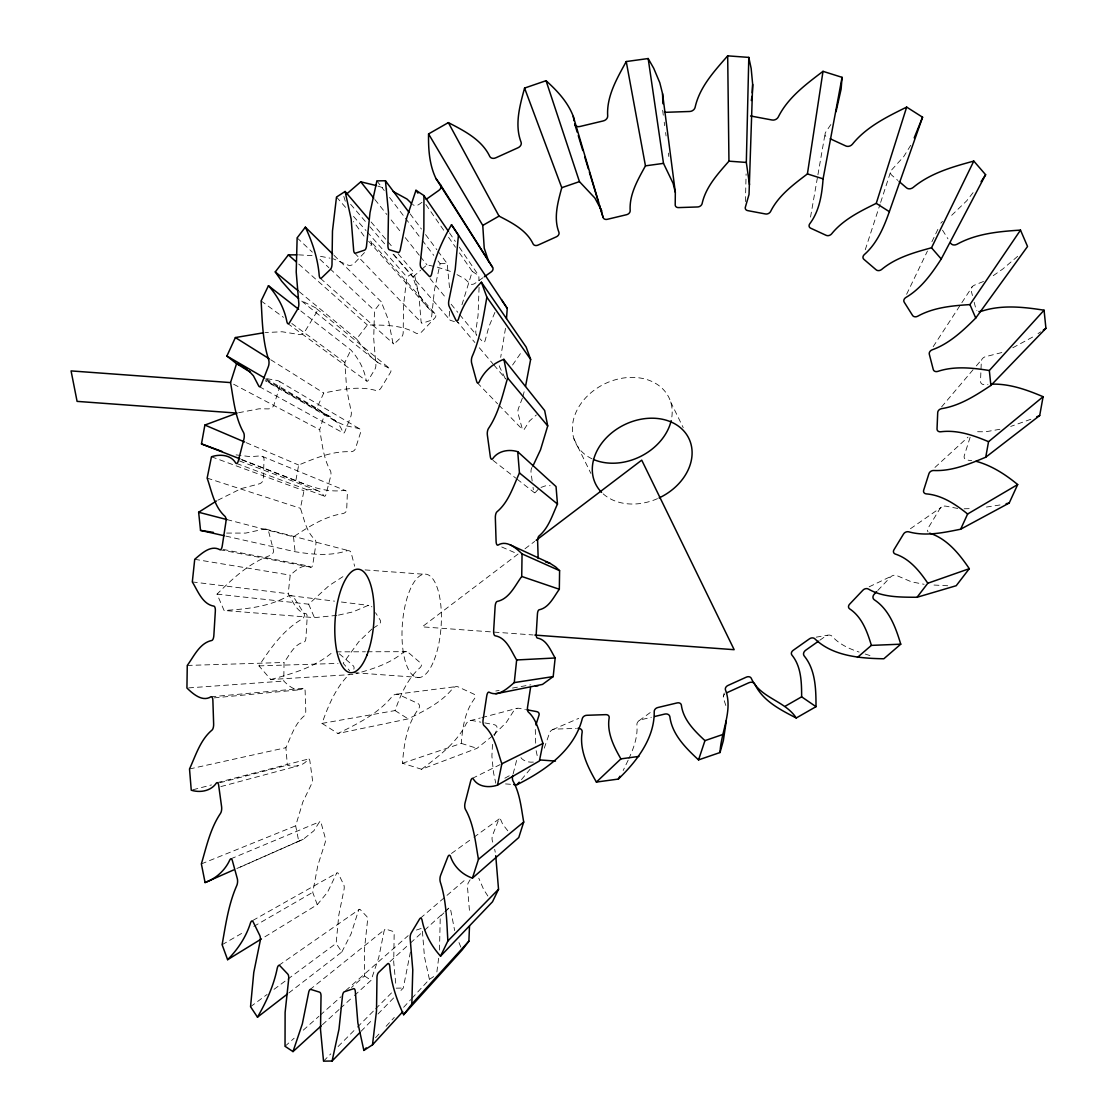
<?xml version="1.0" encoding="UTF-8"?>
<svg xmlns="http://www.w3.org/2000/svg" width="1117" height="1117" viewBox="0 0 1117 1117"><rect width="100%" height="100%" fill="white"/><g stroke="black" fill="none" stroke-linecap="round" stroke-linejoin="round"><path stroke-width="0.75" stroke-dasharray="5 3.75" d="M236.832 868.523L298.728 841.185L295.656 825.826L302.847 801.964L311.42 784.246A4.077 1.522 -85.8 0 0 312.313 778.675L309.912 761.222A4.077 1.522 -85.8 0 0 307.999 759.309C303.559 765.941 294.581 767.449 287.348 765.173L285.91 747.692C291.02 736.634 294.762 723.732 304.424 715.704A4.077 1.522 -85.8 0 0 305.765 710.635L305.15 691.465A4.077 1.522 -85.8 0 0 303.545 688.295C296.424 692.735 288.689 685.866 283.774 681.063L284.053 662.479C289.568 654.995 294.316 643.992 304.243 641.94A4.077 1.522 -85.8 0 0 305.96 637.667L307.147 617.896A4.077 1.522 -85.8 0 0 305.946 613.666C296.494 612.088 292.71 601.002 288.214 593.755L290.197 575.143C295.614 570.578 303.377 562.996 310.889 567.227A4.077 1.522 -85.8 0 0 312.872 564.015L315.818 544.775A4.077 1.522 -85.8 0 0 315.092 539.748C306.253 531.832 304.173 519.056 300.417 508.305L303.978 490.74C310.819 488.408 320.007 489.037 323.958 495.934A4.077 1.522 -85.8 0 0 326.108 493.951L330.632 476.387A4.077 1.522 -85.8 0 0 330.423 470.829C323.371 458.347 322.157 443.561 319.671 429.682L324.6 414.212L264.897 380.017M479.081 287.306L478.048 315.497L475.954 330.143A4.077 1.522 -85.8 0 0 476.624 335.254L458.892 313.682M745.444 201.605L746.1 173.931M333.969 255.29L381.246 301.758L374.488 310.568L373.72 338.702L375.787 363.514A4.077 1.522 -85.8 0 1 374.963 369.127L368.163 380.45A4.077 1.522 -85.8 0 1 366.083 379.71C363.988 368.596 358.403 358.32 350.864 349.97L300.04 310.344M492.485 744.369L491.899 756.111L493.407 772.126L495.78 783.212M535.28 729.457L535.811 747.399M288.772 992.985L341.844 951.977L336.147 943.376L338.786 915.2L343.868 890.277A4.077 1.522 -85.8 0 0 343.715 884.692L338.283 873.55A4.077 1.522 -85.8 0 0 336.105 874.374L327.56 892.19L317.256 904.672L262.872 938.057M449.62 311.238L449.243 315.999A4.077 1.522 -85.8 0 0 450.388 320.342L456.169 322.143M492.457 736.019L477.001 748.334L421.57 769.264L402.511 763.26C403.879 744.299 406.937 724.137 418.749 708.611A4.943 3.868 -26 0 0 417.465 703.249L398.881 694.676A4.943 3.868 -26 0 0 392.193 696.366C378.202 713.721 357.51 723.83 337.92 733.492L322.017 723.383C328.244 705.832 335.645 687.681 349.146 674.417M402.511 763.26L461.321 743.391C462.438 727.781 464.951 711.194 474.683 698.418A4.077 3.183 -26 0 0 473.622 694.006L458.333 686.955A4.077 3.183 -26 0 0 452.818 688.337C441.313 702.621 424.278 710.943 408.152 718.887L337.92 733.492M438.632 958.274L436.51 974.75M439.484 950.064L440.182 920.394A4.077 1.522 -85.8 0 1 441.466 915.242L443.924 912.868M505.484 328.342L500.681 357.342M398.183 253.824L413.988 272.394L406.881 276.988L403.572 304.955L403.195 331.344A4.077 1.522 -85.8 0 1 401.911 336.482L394.538 343.617A4.077 1.522 -85.8 0 1 392.653 341.537L388.325 319.685L381.246 301.758M410.4 952.047L403.265 988.056L398.434 992.999M317.256 904.672L312.732 892.343L317.8 865.549L324.824 843.586A4.077 1.522 -85.8 0 0 325.215 837.848L321.179 823.117A4.077 1.522 -85.8 0 0 319.071 822.545L313.863 830.797L303.21 839.3L237.237 868.454M810.537 217.089L817.63 176.444M817.923 174.741L825.03 134.096M226.946 519.587L293.52 536.816C308.641 526.819 324.586 516.445 342.821 513.597A4.077 3.183 -26 0 0 346.689 509.617L347.359 493.421A4.077 3.183 -26 0 0 343.771 490.461C327.225 492.625 310.861 486.942 295.851 480.547L298.658 465.035C315.176 458.207 332.559 450.863 350.78 451.743A4.077 3.183 -26 0 0 355.485 448.489L360.693 432.153A4.077 3.183 -26 0 0 358.222 428.383L345.069 425.563L335.896 421.416L265.19 380.715M438.018 260.917L440.126 263.682L434.457 289.848L431.679 316.293A4.077 1.522 -85.8 0 1 430.003 320.677L422.491 323.176A4.077 1.522 -85.8 0 1 420.927 319.881L418.917 295.028L413.988 272.394M723.411 696.226L724.207 693.029M461.949 304.773L472.296 271.417L459.464 252.917M513.164 773.76L517.269 757.787M522.868 396.619L524.808 389.163M970.114 437.305L964.32 455.499A4.943 3.868 -26 0 0 967.322 460.078L971.706 460.679M522.393 398.071L518.553 408.152A4.077 1.522 -85.8 0 0 518.176 413.89L522.197 428.621A4.077 1.522 -85.8 0 0 524.32 429.193L529.528 420.941L536.411 414.938M865.256 249.761L880.112 204.062M880.643 202.428L890.724 171.432M322.017 723.383L395.055 710.58C400.556 694.914 407.412 678.745 420.16 667.575A4.077 3.183 -26 0 0 420.439 662.87L408.305 652.482A4.077 3.183 -26 0 0 402.818 652.733C389.54 663.833 372.519 669.041 356.114 673.607M354.438 995.512L371.081 980.321L378.775 957.478L383.801 932.5A4.077 1.522 -85.8 0 1 385.77 929.135L393.002 931.396A4.077 1.522 -85.8 0 1 394.133 935.739L393.715 962.142L396.032 986.66M494.426 735.656L496.814 729.317A4.943 3.868 -26 0 0 493.993 724.64L482.502 722.476M628.117 760.272L623.16 770.521M628.787 758.778C633.716 748.125 638.016 736.508 636.885 724.584A4.943 3.868 -26 0 1 641.451 719.641L651.351 717.282M544.244 748.167L549.48 733.171A4.943 3.868 -26 0 1 555.093 729.108L576.344 728.382M335.896 421.416L316.767 408.236L323.762 393.03C340.671 389.651 358.641 385.644 375.675 390.419A4.077 3.183 -26 0 0 380.939 388.102L390.392 372.561A4.077 3.183 -26 0 0 389.177 368.205L377.825 362.578L301.073 300.557L314.854 307.412A4.943 3.868 -26 0 1 316.334 312.704L304.857 331.581A4.943 3.868 -26 0 1 298.462 334.402L282.112 331.763L265.274 332.559M494.915 312.397L488.813 326.89L485.281 340.001A4.077 1.522 -85.8 0 1 483.144 342.151L479.877 338.702M265.748 379.696L328.873 415.943C335.24 419.531 340.462 425.172 342.724 432.195A4.077 1.522 -85.8 0 0 344.916 431.553L350.738 416.669A4.077 1.522 -85.8 0 0 351.045 410.93L346.675 389.149L344.846 362.48L350.864 349.97M906.613 294.288L927.445 251.032M931.899 241.761L938.601 227.854M341.844 951.977L351.115 933.784L358.11 911.737A4.077 1.522 -85.8 0 1 360.233 909.587L366.767 916.485A4.077 1.522 -85.8 0 1 367.423 921.595L364.589 948.04L364.519 975.951L351.492 987.484M512.591 365.008L521.765 351.673M470.117 879.777L468.414 882.612A4.077 1.522 -85.8 0 0 467.59 888.224L469.657 913.036M910.732 145.28L903.793 156.506L892.064 169.463A4.943 3.868 -26 0 0 891.729 175.187L897.873 180.437M352.902 674.473L270.789 679.513L258.962 665.886C270.468 648.125 283.355 630.002 301.953 619.097A4.943 3.868 -26 0 0 303.894 613.345L293.855 597.4A4.943 3.868 -26 0 0 287.614 596.324C268.331 607.02 245.712 609.128 224.084 610.482L217.033 594.132C232.504 578.746 249.105 563.024 270.007 555.512A4.943 3.868 -26 0 0 273.428 550.053L268.68 531.706A4.943 3.868 -26 0 0 263.221 529.304L245.726 533.088L223.595 533.074M933.184 346.675L972.432 286.469M830.853 124.546L825.826 131.988A4.943 3.868 -26 0 0 827.111 137.349M530.212 769.041L521.471 779.638M377.825 362.578L370.523 356.435L356.588 338.996L367.367 324.977C383.731 325.103 401.478 324.698 416.055 333.215A4.077 3.183 -26 0 0 421.584 331.972L434.708 318.122A4.077 3.183 -26 0 0 434.82 313.43L370.327 240.853A4.943 3.868 -26 0 1 370.188 246.564M973.075 192.641L966.722 200.795L950.707 216.265M941.575 406.923L975.211 367.214M976.342 365.887L981.941 359.269M538.31 489.19L535.378 492.429A4.077 1.522 -85.8 0 1 533.465 490.517L533.032 487.333M375.563 1037.735L380.241 1032.653M386.091 1026.314L394.287 1017.419M403.656 1007.269L410.679 999.659M411.838 998.389L429.403 979.344L433.661 976.593M364.491 252.568L354.243 263.375A4.943 3.868 -26 0 1 347.527 264.897L333.173 258.781M877.808 590.446L890.347 577.224A4.943 3.868 -26 0 1 897.063 575.702L911.402 581.817L924.094 584.303M361.042 1031.34L373.106 1018.969M377.923 1014.027L393.603 997.956M323.539 1061.15L330.814 1053.848M338.074 1046.559L356.253 1028.31M357.454 1027.095L374.418 1010.061M375.633 1008.846L392.584 991.826M217.033 594.132L308.655 604.185L329.11 585.587L344.888 575.395M445.152 911.681L448.839 908.121A4.077 1.522 -85.8 0 1 450.723 910.201L454.661 930.587M934.957 467.423L968.006 437.124M322.436 1024.722L339.079 1009.531M340.364 1008.358L353.167 996.671M390.042 961.569L409.213 944.13M410.498 942.971L423.273 931.355M424.558 930.196L443.728 912.771M445.013 911.612L448.839 908.121M285.03 1046.294L294.148 1038.224M303.265 1030.153L318.904 1016.302M320.216 1015.158L341.062 996.699M345.684 990.611L408.166 935.641M493.686 734.944L506.336 722.392L513.82 710.733A4.077 3.183 -26 0 1 519.028 708.304L525.423 709.504M434.82 313.43C422.435 305.318 417.088 290.42 413.011 276.862L420.62 270.3M421.877 269.211L426.945 264.841L434.318 266.474M420.467 918.146L466.738 878.423M371.891 629.053L358.711 641.786L343.17 663.261L349.649 670.731M1017.699 256.282L1002.703 269.071L991.016 277.225M309.87 989.676L384.96 929.358M518.051 554.046L422.17 626.846L533.102 634.959M525.004 548.768L534.722 541.382M421.57 769.264C438.45 756.404 456.644 743.042 466.306 723.579A4.943 3.868 -26 0 1 472.645 720.619L480.855 722.168M250.543 1006.71L267.117 994.451M274.014 989.341L286.441 980.154M287.823 979.134L336.147 943.376M639.106 720.66L652.133 711.18M451.45 853.486L472.519 838.239M473.915 837.233L499.187 818.929M421.975 202.317L419.196 204.285A4.943 3.868 -26 0 1 412.564 204.425M483.075 277.658L475.046 283.327A4.077 3.183 -26 0 1 469.587 283.453L465.021 279.013L454.06 272.995M819.808 640.25L825.393 636.313A4.943 3.868 -26 0 1 832.025 636.173C839.09 644.216 849.143 648.754 859.113 652.077M910.439 528.732L941.366 507.202M278.901 965.311L359.479 909.294M1038.014 333.62L1040.653 331.861M373.232 628.187L378.551 624.752A4.077 3.183 -26 0 0 380.143 620.005L375.549 612.716M222.115 944.717L244.763 931.62M253.824 926.384L312.732 892.343M217.815 500.221L241.118 488.618L258.544 484.052A4.943 3.868 -26 0 0 263.249 479.207L264.059 459.548A4.943 3.868 -26 0 0 259.702 455.945L250.445 456.671L234.486 454.689M1032.597 337.083L1012.197 348.085M252.847 920.45L336.803 873.075M504.856 778.2L509.38 775.687M472.309 778.381L500.123 764.614M869.152 586.816L892.385 575.716M552.636 729.638L578.732 718.371M1030.879 419.266L1010.69 426.443M298.728 841.185L303.21 839.3M230.744 858.861L319.839 821.679M983.519 281.456L974.569 285.1A4.943 3.868 -26 0 0 971.148 290.56L972.446 295.558M201.367 863.902L295.656 825.826M540.991 487.417L545.473 485.839L550.136 485.672M1001.837 352.539L986.046 356.546A4.943 3.868 -26 0 0 981.326 361.391L980.517 381.051A4.943 3.868 -26 0 0 984.873 384.653L987.959 384.416M416.39 930.056L420.9 928.562A4.077 1.522 -85.8 0 1 421.668 928.744M270.789 679.513C292.026 673.76 314.226 667.449 331.442 653.11A4.943 3.868 -26 0 1 333.732 651.951M220.845 786.591L297.904 765.899M470.215 720.647L480.254 718.008M481.93 717.575L517.045 708.318M192.948 789.761L211.49 784.93M219.923 782.738L287.348 765.173M217.34 782.612L308.809 758.918M238.591 412.732L259.102 408.794L268.206 408.892A4.943 3.868 -26 0 0 273.93 404.954L280.255 385.1A4.943 3.868 -26 0 0 277.253 380.52L265.609 378.426M999.869 429.291L985.473 431.804L976.37 431.707A4.943 3.868 -26 0 0 973.912 432.181M189.513 768.971L285.91 747.692M1000.008 504.968L984.133 507.411M495.794 691.004L499.131 690.418M512.48 688.058L530.826 684.805M816.192 637.165L827.697 635.21M336.873 615.355L314.463 617.645L224.084 610.482M338.465 615.118L352.958 611.893L366.739 606A4.077 3.183 -26 0 1 371.877 606.88M396.647 694.202L456.476 686.564M214.171 697.86L300.515 689.706M210.945 696.799L303.545 688.295M188.647 687.89L283.774 681.063M258.962 665.886L338.018 663.414M187.265 665.439L284.053 662.479M964.166 508.793L970.98 508.612M440.126 263.682L447.163 263.556L449.537 287.879M396.214 988.168L403.265 988.056M298.532 254.844L312.048 255.625M947.733 585.755L932.527 584.973M336.175 651.839L365.427 651.783M367.144 651.769L406.714 651.686M533.381 762.087C528.55 762.576 523.021 761.166 520.271 756.851M365.064 569.921L423.65 574.222M354.257 672.727L419.741 677.516M505.526 783.925L512.019 784.399M957.688 508.458L946.127 506.196A4.943 3.868 -26 0 0 939.718 509.017L928.241 527.894A4.943 3.868 -26 0 0 928.045 531.943M192.319 581.929L288.214 593.755M290.043 595.626L334.528 601.155M341.383 602.007L368.75 605.414M225.857 536.104L295.07 551.728C312.048 554.423 330.046 556.378 346.675 550.835A4.077 3.183 -26 0 1 351.171 552.817L354.634 566.235M194.721 559.31L290.197 575.143M219.854 549.704L310.889 567.227M223.177 549.438L308.027 565.928M320.481 256.31L330.004 258.167M265.678 529.109L348.686 550.667M461.321 743.391L477.001 748.334M377.853 186.078L386.985 189.024M437.264 267.131L451.031 271.585M865.2 654.031L871.288 656M207.148 478.104L300.417 508.305M211.462 456.769L303.978 490.74M236.664 463.513L324.726 496.297M239.401 460.902L318.945 491.103M241.467 459.436L295.851 480.547M241.998 459.953L305.192 484.457M324.6 414.212L328.873 415.943M262.02 456.267L345.684 490.712M246.215 442.667L298.658 465.035M501.756 546.981L517.297 553.781M233.607 384.22L319.671 429.682M259.367 386.664L343.394 433.033M265.832 378.663L316.767 408.236M279.306 381.33L359.911 429.04M270.733 359.744L323.762 393.03M395.055 710.58L408.152 718.887M472.296 271.417L478.858 275.787L478.956 280.73M364.519 975.951L371.081 980.321M287.586 323.427L366.627 380.995M261.127 300.92L283.453 317.34M291.816 323.497L344.846 362.48M492.988 460.33L515.803 478.146M517.143 479.193L534.582 492.82M316.53 308.655L390.545 369.238M299.272 291.719L356.588 338.996M339.345 653.85L352.846 665.411A4.943 3.868 -26 0 1 353.852 669.181M298.728 264.073L367.367 324.977M320.523 278.398L393.743 343.938M297.136 237.865L312.355 252.163M319.965 259.312L328.845 267.661M330.115 268.848L374.488 310.568M477.294 382.782L497.637 403.837M498.838 405.066L522.77 429.836M354.522 252.959L421.709 322.995M507.774 830.769L502.734 824.346L500.653 819.543A4.077 1.522 -85.8 0 0 498.475 820.185L492.653 835.069A4.077 1.522 -85.8 0 0 492.332 840.808L493.211 843.628M368.652 241.258L429.654 309.521M336.496 197.053L346.703 208.656M353.517 216.391L366.013 230.577M367.144 231.861L406.881 276.988M364.044 236.106L353.461 221.543M393.03 254.145L449.69 319.657M350.64 204.327L365.385 221.473M369.922 226.751L385.798 245.209M393.743 254.439L413.011 276.862M371.095 221.976L386.887 240.56M388.018 241.886L393.659 248.519M455.834 320.007L474.865 342.486M479.347 347.778L492.779 363.639M493.896 364.966L505.093 378.188A4.077 1.522 -85.8 0 0 505.778 378.97M430.101 278.636L446.716 298.853M451.142 304.243L457.788 312.327M374.865 199.51L386.803 214.478M391.132 219.923L400.905 232.182M405.248 237.628L419.35 255.318M420.439 256.673L426.945 264.841M376.89 180.884L384.262 190.546M389.54 197.444L421.151 238.843M422.212 240.225L433.801 255.402M410.134 213.878L421.444 229.055M425.563 234.584L436.873 249.761M437.906 251.143L447.163 263.556M425.87 204.523L444.636 231.568M448.587 237.265L455.499 247.234M449.453 232.839L455.331 241.426M459.255 247.15L478.858 275.787M487.864 896.016L483.703 889.607L478.788 878.199M942.511 230.158L947.984 238.856M670.675 401.952L683.213 427.657M573.901 438.646L590.865 473.413M505.093 378.188L499.662 367.046A4.077 1.522 -85.8 0 1 499.215 365.524M460.874 947.188L457.872 939.886M308.655 604.185L314.463 617.645M725.827 705.497L723.453 698.307A4.943 3.868 -26 0 1 724.598 694.216M343.827 196.424L346.172 204.118M974.164 302.218L975.895 308.892A4.943 3.868 -26 0 0 976.914 310.624M429.403 979.344L424.46 956.711L422.449 931.857A4.077 1.522 -85.8 0 0 422.24 929.958M536.132 750.694L537.431 756.768M494.663 849.325L495.25 852.215M532.167 480.994L531.078 473.063A4.077 1.522 -85.8 0 1 531.957 467.492M662.632 110.248L663.316 115.386M664.224 122.242L664.685 125.676M665.606 132.532L666.067 135.967M668.343 153.099L668.804 156.534M293.52 536.816L295.07 551.728M458.417 322.38A4.077 1.522 -85.8 0 1 457.621 322.604M657.508 498.643A51.885 40.491 -26 0 1 602.733 493.463M940.835 223.218A4.943 3.868 -26 0 1 942.622 221.501M592.066 458.836A51.885 40.491 -26 0 1 578.229 407.873A51.885 40.491 -26 0 1 638.31 377.755A51.885 40.491 -26 0 1 671.512 419.015M434.178 659.952A51.885 19.394 -85.8 0 0 428.663 575.087A51.885 19.394 -85.8 0 0 402.246 642.568A51.885 19.394 -85.8 0 0 434.178 659.952"/><path stroke-width="1.5" d="M836.033 111.658L841.115 89.123L842.064 77.338L823.006 71.334L807.409 173.917C793.503 184.5 778.535 195.489 770.59 211.504A4.077 3.183 -26 0 1 765.368 213.947L747.79 210.638A4.077 3.183 -26 0 1 745.472 206.785L749.032 194.4L752.676 84.487L751.169 68.472L748.795 57.4L727.684 55.85L728.954 161.169C717.994 173.694 705.776 186.874 702.118 203.615A4.077 3.183 -26 0 1 697.497 206.966L678.675 207.594A4.077 3.183 -26 0 1 675.213 204.523L675.324 192.333L662.549 93.716L659.812 82.756L653.724 68.277L648.167 58.545L626.246 61.547L645.458 165.847C637.919 179.6 629.136 194.456 630.183 210.694A4.077 3.183 -26 0 1 626.428 214.743L607.439 219.281A4.077 3.183 -26 0 1 603.04 217.173L573.272 116.391C567.897 102.15 557.201 90.714 546.045 80.703L524.571 88.075C519.894 105.431 514.309 124.783 521.122 142.306A4.943 3.868 -26 0 1 517.883 147.821L495.948 157.748A4.943 3.868 -26 0 1 489.791 156.506C481.874 139.709 464.086 130.745 448.35 122.619L428.565 133.928C428.3 149.036 429.291 164.785 435.993 178.58L492.527 267.242A4.077 3.183 -26 0 1 491.103 271.99L484.401 276.723M428.565 133.928L482.767 225.425L484.22 248.142L488.869 262.174M726.706 692.791L748.627 682.85A4.943 3.868 -26 0 1 754.799 684.107C762.716 700.89 780.504 709.853 796.239 717.994L816.01 706.67L801.643 696.826C801.615 682.585 801.364 666.528 791.869 655.009A4.077 3.183 -26 0 1 793.307 650.248L809.364 638.91A4.077 3.183 -26 0 1 814.824 638.798C832.71 656.196 860.202 658.36 883.826 658.779L900.749 644.188C895.806 627.712 889.3 609.603 874.248 599.745A4.943 3.868 -26 0 1 874.388 594.049L876.663 591.647M816.01 706.67C815.982 689.384 815.675 669.879 804.142 655.874A4.943 3.868 -26 0 1 805.874 650.094L818.426 641.242M469.503 926.119L468.889 941.17L462.131 949.981L403.628 1014.739C396.535 999.506 391.076 983.253 389.763 966.414A4.943 1.843 -85.8 0 0 387.487 963.887L378.523 972.544A4.943 1.843 -85.8 0 0 376.96 978.799L376.513 1010.871L372.492 1044.842L363.863 1050.427L357.859 1022.935L355.415 992.734A4.943 1.843 -85.8 0 0 353.53 988.713L344.385 991.756A4.943 1.843 -85.8 0 0 342.361 997.076L338.982 1029.218L332.098 1061.01L323.539 1061.15L320.509 1029.525L321.012 997.439A4.943 1.843 -85.8 0 0 319.63 992.175L310.833 989.425A4.943 1.843 -85.8 0 0 308.46 993.516L302.344 1023.856L293.003 1051.6L285.03 1046.294L285.114 1012.379L288.563 980.265A4.943 1.843 -85.8 0 0 287.753 974.052L279.822 965.674A4.943 1.843 -85.8 0 0 277.225 968.285C273.763 985.627 266.279 1001.907 257.482 1017.168L250.543 1006.71L253.768 972.488L259.94 942.203A4.943 1.843 -85.8 0 0 259.758 935.418L253.154 921.888A4.943 1.843 -85.8 0 0 250.501 922.879C246.173 936.856 237.837 949.352 227.603 959.698L222.115 944.717C225.676 924.722 228.51 904.184 236.804 885.474A4.943 1.843 -85.8 0 0 237.265 878.493L232.364 860.607A4.943 1.843 -85.8 0 0 229.809 859.922C225.075 870.422 215.874 878.646 205.081 882.556L201.367 863.902C206.463 846.714 210.317 828.437 220.51 813.371A4.943 1.843 -85.8 0 0 221.585 806.614L218.681 785.405A4.943 1.843 -85.8 0 0 216.363 783.073C210.959 791.129 200.055 792.972 191.258 790.208L189.513 768.971C195.726 755.539 200.278 739.859 212.007 730.099A4.943 1.843 -85.8 0 0 213.64 723.942L212.886 700.652A4.943 1.843 -85.8 0 0 210.945 696.799C202.303 702.188 192.906 693.839 186.93 688.016L187.265 665.439C193.953 656.349 199.72 642.973 211.783 640.474A4.943 1.843 -85.8 0 0 213.864 635.28L215.33 611.25A4.943 1.843 -85.8 0 0 213.864 606.126C202.386 604.213 197.779 590.739 192.319 581.929L194.721 559.31C201.311 553.781 210.736 544.565 219.854 549.704A4.943 1.843 -85.8 0 0 222.269 545.794L225.843 522.421A4.943 1.843 -85.8 0 0 224.964 516.319C214.227 506.699 211.713 491.173 207.148 478.104L211.462 456.769C219.784 453.935 230.94 454.689 235.757 463.08A4.943 1.843 -85.8 0 0 238.368 460.665L243.855 439.33A4.943 1.843 -85.8 0 0 243.59 432.586C235.031 417.409 233.565 399.453 230.535 382.586L236.525 363.779L240.42 365.371M403.628 1014.739L411.838 1004.043L412.773 969.849L410.26 939.718A4.943 1.843 -85.8 0 1 411.265 932.904L419.517 919.123A4.943 1.843 -85.8 0 1 422.058 920.031C424.6 933.533 431.399 946.015 440.545 956.166L447.861 940.975C446.688 921.274 446.479 901.042 440.321 882.109A4.943 1.843 -85.8 0 1 440.698 875.128L447.777 857.046A4.943 1.843 -85.8 0 1 450.43 856.264C453.795 866.513 462.284 874.695 472.449 878.116L478.453 859.308C475.423 842.455 473.943 824.486 465.398 809.322A4.943 1.843 -85.8 0 1 465.133 802.578L470.62 781.23A4.943 1.843 -85.8 0 1 473.231 778.814C478.048 787.206 489.204 787.96 497.512 785.125L501.84 763.791C497.274 750.722 494.747 735.209 484.01 725.589A4.943 1.843 -85.8 0 1 483.13 719.474L486.705 696.114A4.943 1.843 -85.8 0 1 489.12 692.191C498.238 697.343 507.677 688.128 514.267 682.585L516.654 659.965C511.209 651.155 506.601 637.681 495.11 635.768A4.943 1.843 -85.8 0 1 493.658 630.644L495.11 606.615A4.943 1.843 -85.8 0 1 497.191 601.435C509.254 598.921 515.035 585.559 521.723 576.456L522.058 553.892C516.082 548.056 506.685 539.706 498.042 545.096A4.943 1.843 -85.8 0 1 496.088 541.242L495.348 517.953A4.943 1.843 -85.8 0 1 496.967 511.809C508.71 502.036 513.262 486.37 519.461 472.924L517.716 451.701C508.933 448.922 498.028 450.765 492.625 458.822A4.943 1.843 -85.8 0 1 490.293 456.49L487.389 435.281A4.943 1.843 -85.8 0 1 488.464 428.523C498.657 413.472 502.524 395.195 507.621 377.993L503.893 359.339C493.114 363.248 483.912 371.486 479.179 381.986A4.943 1.843 -85.8 0 1 476.61 381.288L471.723 363.402A4.943 1.843 -85.8 0 1 472.184 356.421C480.478 337.725 483.312 317.172 486.872 297.178L481.385 282.196C471.151 292.542 462.801 305.039 458.487 319.029A4.943 1.843 -85.8 0 1 455.834 320.007L449.229 306.491A4.943 1.843 -85.8 0 1 449.048 299.691L455.219 269.406L458.431 235.184L451.505 224.726C442.709 239.987 435.225 256.268 431.748 273.609A4.943 1.843 -85.8 0 1 429.151 276.22L421.235 267.843A4.943 1.843 -85.8 0 1 420.425 261.629L423.86 229.516L423.957 195.601L415.985 190.295L406.644 218.052L400.528 248.393A4.943 1.843 -85.8 0 1 398.141 252.47L389.358 249.733A4.943 1.843 -85.8 0 1 387.962 244.455L388.479 212.37L385.435 180.745L376.89 180.884L370.006 212.677L366.627 244.818A4.943 1.843 -85.8 0 1 364.589 250.138L355.457 253.182A4.943 1.843 -85.8 0 1 353.572 249.161L351.115 218.974L345.125 191.468L336.496 197.053L332.475 231.037L332.014 263.095A4.943 1.843 -85.8 0 1 330.464 269.351L321.501 278.007A4.943 1.843 -85.8 0 1 319.211 275.48C317.898 258.641 312.453 242.389 305.36 227.156L297.136 237.865L296.214 272.045L298.714 302.19A4.943 1.843 -85.8 0 1 297.722 309.004L289.457 322.771A4.943 1.843 -85.8 0 1 286.915 321.864C284.388 308.362 277.588 295.879 268.443 285.729L261.127 300.92C262.286 320.621 262.509 340.867 268.666 359.8A4.943 1.843 -85.8 0 1 268.275 366.781L261.196 384.862A4.943 1.843 -85.8 0 1 258.544 385.644L253.419 375.815L248.714 370.718M495.822 693.783L542.499 684.414L553.194 676.595L555.163 657.983C550.681 650.736 546.883 639.65 537.431 638.072A4.077 1.522 -85.8 0 1 536.23 633.842L537.431 614.071A4.077 1.522 -85.8 0 1 539.148 609.798C549.075 607.746 553.823 596.743 559.324 589.259L559.603 570.675L555.652 566.933L549.843 563.205L510.204 544.803M749.521 184.738L746.324 162.44L748.795 57.4M726.315 720.702L723.341 740.655L720.018 752.523L698.544 759.895C685.95 748.181 672.113 734.595 669.865 716.695A4.943 3.868 -26 0 0 664.531 714.126L654.646 716.5M752.258 92.879L752.676 84.487M506.504 318.471L507.244 308.362L501.533 299.761M842.064 77.338L823.089 178.846C821.958 194.456 819.445 211.043 809.727 223.833A4.077 3.183 -26 0 0 810.774 228.245L826.077 235.296A4.077 3.183 -26 0 0 831.579 233.914C843.098 219.616 860.118 211.308 876.259 203.35L906.669 107.106L922.572 117.215L889.341 211.671C883.84 227.323 876.999 243.506 864.237 254.662A4.077 3.183 -26 0 0 863.958 259.381L876.091 269.769A4.077 3.183 -26 0 0 881.578 269.518C895.75 257.706 914.027 252.512 931.508 247.779L973.801 161.085L985.613 174.713L941.24 258.99C931.76 273.609 921.162 288.535 905.859 297.499A4.077 3.183 -26 0 0 904.253 302.246L912.519 315.357A4.077 3.183 -26 0 0 917.657 316.251C933.533 307.44 952.145 305.709 969.947 304.592L1020.491 230.116L1027.542 246.48L975.741 318.052C963.008 330.716 949.352 343.659 932.15 349.844A4.077 3.183 -26 0 0 929.33 354.34L933.24 369.42A4.077 3.183 -26 0 0 937.735 371.416C954.351 365.873 972.348 367.828 989.327 370.509L1044.06 310.205C1023.423 306.952 1001.558 304.564 981.354 311.294A4.943 3.868 -26 0 1 978.911 311.503M662.884 103.755L662.549 93.716M720.018 752.523C720.898 731.747 733.311 710.58 725.464 689.929A4.077 3.183 -26 0 1 728.13 685.391L746.184 677.209A4.077 3.183 -26 0 1 751.252 678.242C759.839 698.027 785.056 700.568 796.239 717.994M530.519 687.723L527.573 706.949A4.077 1.522 -85.8 0 0 528.299 711.99C537.137 719.907 539.204 732.682 542.96 743.433L539.399 760.984L497.512 785.125M481.385 282.196L526.135 347.052L530.645 359.395L525.576 386.189M222.032 451.463L201.479 443.91L204.886 425.046L237.055 413.095L77.087 401.38L71.069 370.914L230.535 382.586M976.076 461.293C991.603 465.496 1005.384 474.418 1017.685 484.555L967.629 514.002C955.649 504.381 941.938 495.096 926.175 493.868A4.077 3.183 -26 0 1 923.703 490.098L928.911 473.748A4.077 3.183 -26 0 1 933.63 470.508C951.852 471.388 969.221 464.044 985.739 457.216L988.545 441.69L1043.096 396.703C1026.705 389.735 1009.098 383.438 991.044 384.178M985.739 457.216L1039.69 415.552L1043.096 396.703M535.909 724.919L538.939 715.452A4.077 3.183 -26 0 0 536.607 711.599L527.029 709.798M751.294 100.502L752.09 96.23M503.893 359.339L544.663 410.553L547.721 425.912L540.53 449.774L532.893 466.082M524.571 88.075L561.767 187.684C557.928 201.982 553.32 217.899 558.933 232.322A4.077 3.183 -26 0 1 556.266 236.86L538.212 245.028A4.077 3.183 -26 0 1 533.144 244.009C526.624 230.186 511.991 222.814 499.034 216.112L448.35 122.619M512.759 775.352A4.077 1.522 -85.8 0 0 512.968 780.909C520.005 793.391 521.22 808.177 523.719 822.042L518.777 837.527L472.449 878.116M698.544 759.895L704.953 740.627L722.629 734.553M922.572 117.215L914.195 137.88M517.716 451.701L556.043 486.565L557.467 504.046C552.37 515.105 548.615 527.992 538.966 536.034A4.077 1.522 -85.8 0 0 537.626 541.103L538.185 558.528M250.138 372.059L236.022 363.262L226.891 356.044L235.38 337.557L263.654 332.768M857.451 657.41L871.386 645.389C867.309 631.831 861.961 616.919 849.576 608.807A4.077 3.183 -26 0 1 849.688 604.115L862.827 590.279A4.077 3.183 -26 0 1 868.342 589.022C882.919 597.539 900.665 597.134 917.029 597.274L927.808 583.242C919.626 571.178 909.629 558.668 895.234 554.032A4.077 3.183 -26 0 1 894.019 549.676L903.458 534.135A4.077 3.183 -26 0 1 908.735 531.818C925.756 536.593 943.725 532.6 960.634 529.221L967.629 514.002M960.634 529.221L1009.196 503.041L1017.685 484.555M495.739 855.678L498.531 889.258L492.513 901.768L440.545 956.166M626.246 61.547C617.087 78.246 606.419 96.299 607.69 116.028A4.943 3.868 -26 0 1 603.124 120.957L580.044 126.472A4.943 3.868 -26 0 1 574.71 123.903L577.238 132.239M577.978 728.34A4.943 3.868 -26 0 1 582.18 732.068C579.164 749.856 587.737 767.1 596.408 782.068L618.329 779.066L619.949 776.217M618.329 779.066C636.578 761.487 654.674 738.239 654.213 711.557A4.077 3.183 -26 0 1 657.969 707.494L676.972 702.956A4.077 3.183 -26 0 1 681.356 705.064C683.213 719.809 694.606 730.979 704.953 740.627M981.089 181.666L985.613 174.713M298.546 298.434L292.207 293.101L281.679 281.177L275.271 271.92L288.368 254.885L296.843 254.844M929.721 533.186C947.202 538.827 959.363 554.018 969.305 568.679L956.208 585.713L917.029 597.274M727.684 55.85C714.377 71.069 699.535 87.084 695.095 107.427A4.943 3.868 -26 0 1 689.482 111.491L666.612 112.272A4.943 3.868 -26 0 1 664.308 111.895M513.638 784.511L516.892 784.748L519.182 782.193M516.892 784.748C544.677 770.814 574.208 750.652 582.278 718.636A4.077 3.183 -26 0 1 586.9 715.285L605.721 714.643A4.077 3.183 -26 0 1 609.184 717.714C606.699 732.361 613.764 746.547 620.898 758.876L638.952 756.404M411.838 1004.043L468.889 941.17M372.492 1044.842L402.748 1011.709M363.863 1050.427L366.194 1047.886M988.545 441.69C973.535 435.309 957.171 429.626 940.626 431.79A4.077 3.183 -26 0 1 937.037 428.816L937.708 412.634A4.077 3.183 -26 0 1 941.589 408.654C959.824 405.806 975.755 395.432 990.877 385.435L1045.931 328.342L1044.06 310.205M332.098 1061.01L359.842 1032.569M447.861 940.975L498.531 889.258M596.408 782.068L620.898 758.876M293.003 1051.6L321.165 1025.895M346.438 194.176L360.763 181.82L376.345 185.59M478.453 859.308L523.719 822.042M257.482 1017.168L287.418 994.032M536.118 540.335L641.73 460.148L734.162 649.689L534.834 635.084M823.006 71.334C806.125 84.208 787.932 97.556 778.284 117.02A4.943 3.868 -26 0 1 771.931 119.98L750.582 115.973M426.163 199.371L438.702 190.504A4.943 3.868 -26 0 0 440.447 184.738L435.993 178.58M224.168 535.727L200.529 530.393L198.644 512.256L216.349 501.044M1043.292 330.101L1045.931 328.342M227.603 959.698L261.406 938.95M482.767 225.425L499.034 216.112M785.363 706.139L801.643 696.826M501.84 763.791L542.96 743.433M906.669 107.106C887.066 116.768 866.373 126.877 852.397 144.233A4.943 3.868 -26 0 1 845.695 145.922L830.21 138.787M205.081 882.556L233.662 869.934M1036.758 416.795L1039.69 415.552M927.808 583.242L969.305 568.679M561.767 187.684L579.444 181.624L594.858 198.016L601.854 210.987M973.801 161.085C952.55 166.838 930.349 173.149 913.134 187.488A4.943 3.868 -26 0 1 906.473 187.81L899.101 181.499M1006.124 503.683L1009.196 503.041M514.267 682.585L553.194 676.595M645.458 165.847L663.498 163.375L673.09 183.3L675.324 192.333M1020.491 230.116C998.877 231.484 976.258 233.579 956.976 244.288A4.943 3.868 -26 0 1 950.721 243.199M516.654 659.965L555.163 657.983M871.386 645.389L900.749 644.188M535.364 685.81L538.017 685.81M728.954 161.169L746.324 162.44M539.818 759.937L555.456 761.082M200.529 530.393L213.431 532.39M198.644 512.256L226.946 519.587M545.529 561.935L549.843 563.205M807.409 173.917L823.089 178.846M521.723 576.456L559.324 589.259M201.479 443.91L239.876 458.808M204.886 425.046L244.623 441.997M522.058 553.892L559.603 570.675M393.17 191.482L407.007 199.049L411.447 203.35M226.891 356.044L264.338 377.797M235.38 337.557L269.267 358.822M876.259 203.35L889.341 211.671M241.719 365.887L247.318 369.755M268.443 285.729L298.658 309.283M519.461 472.924L557.467 504.046M275.271 271.92L297.946 290.615M288.368 254.885L296.145 261.783M305.36 227.156L332.726 254.062M931.508 247.779L941.24 258.99M345.125 191.468L368.833 219.323M507.621 377.993L547.721 425.912M360.763 181.82L373.776 198.156M385.435 180.745L409.101 212.495M486.872 297.178L530.645 359.395M415.985 190.295L417.953 193.143M423.957 195.601L448.475 231.401M451.505 224.726L507.244 308.362M440.447 184.738L492.527 267.242M969.947 304.592L975.741 318.052M546.045 80.703L579.444 181.624M578.257 135.562L582.809 150.558M584.833 157.218L588.366 168.876M589.385 172.2L598.489 202.191M599.494 205.514L603.04 217.173M573.272 116.391L574.138 120.901M648.167 58.545L663.498 163.375M989.327 370.509L990.877 385.435M601.602 492.374A51.885 40.491 -26 0 1 617.031 428.956A51.885 40.491 -26 0 1 687.416 435.784A51.885 40.491 -26 0 1 659.072 497.945M671.177 420.62A51.885 40.491 -26 0 1 593.574 459.52M366.976 655.037A51.885 19.394 -85.8 0 0 361.461 570.159A51.885 19.394 -85.8 0 0 335.044 637.653A51.885 19.394 -85.8 0 0 366.976 655.037"/></g></svg>
